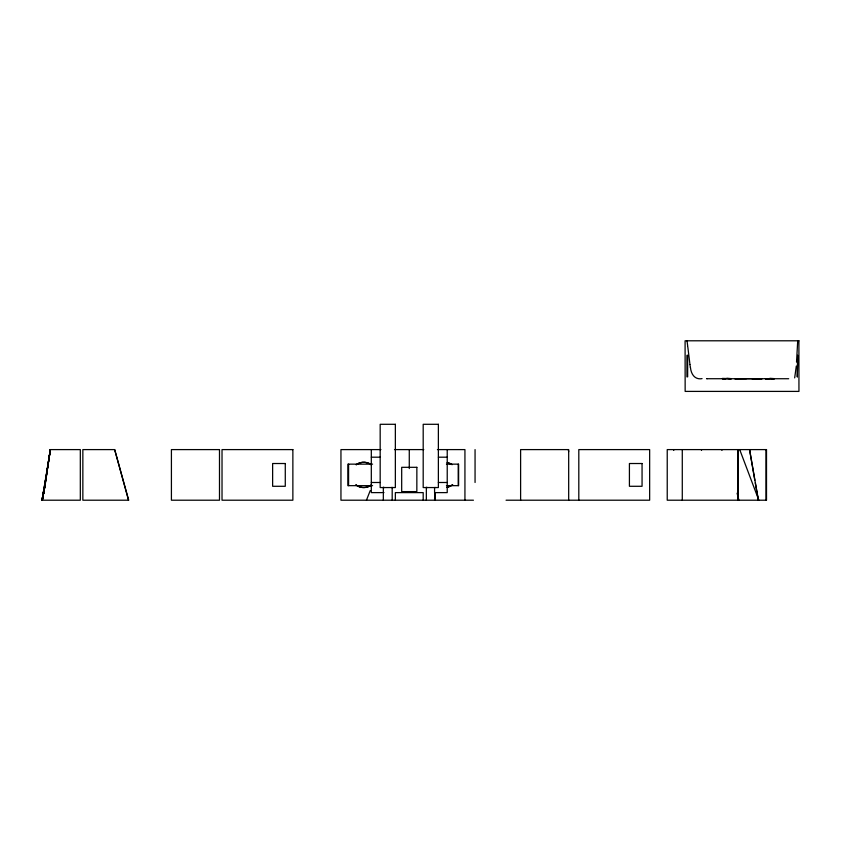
<?xml version="1.0" encoding="UTF-8"?>
<svg xmlns="http://www.w3.org/2000/svg" width="841" height="841" viewBox="0 0 841 841"><rect width="100%" height="100%" fill="white"/><g stroke="black" fill="none" stroke-linecap="round" stroke-linejoin="round"><path stroke-width="1.26" d="M434.587 500.206L434.723 492.511M796.532 362.093L797.71 340.794M796.311 366.035L794.671 377.893M43.848 493.72L44.237 491.123M44.615 488.526L50.334 449.599L80.316 449.599L80.316 500.206L42.05 500.206L46.402 475.06L43.627 492.658M42.639 498.913L50.365 449.599L42.061 500.206L43.206 493.793M42.838 497.693L43.227 495.181M44.047 488.894L42.061 500.206L44.258 487.633M366.445 500.206L370.24 490.587M355.827 484.794C360.221 488.432 367.096 488.453 371.522 484.868M452.479 484.879L447.149 487.317M356.332 464.642C360.568 461.488 366.802 461.467 371.06 464.6M722.419 378.408L731.218 378.65M765.426 378.629L774.256 378.734L770.472 378.66M435.165 487.454L434.808 487.507M731.144 378.65L727.665 378.66M726.214 378.66L722.43 378.65L725.804 378.692M769.431 378.66L765.447 378.65L769.021 378.692M383.38 487.549L383.454 487.549M426.85 487.465L427.491 487.549M730.955 378.65L729.452 378.744M391.874 487.465L391.58 487.549M761.41 378.671L762.209 378.681L734.698 378.692L746.514 378.629M760.958 378.702L751.949 378.713M788.69 378.734L707.165 378.723M773.878 378.734L772.28 378.744M769.851 378.324L774.277 378.629M726.834 378.324L731.26 378.629M725.594 378.744L722.808 378.734M768.611 378.744L765.657 378.734M380.92 449.599L340.952 449.599L340.952 500.206L473.441 500.206M394.482 449.599L423.769 449.599M437.415 449.599L464.936 449.599L464.936 500.206M371.312 457.189L380.174 457.189M438.371 457.189L447.223 457.189M372.584 464.148L347.869 464.148L347.869 485.656L372.584 485.656M446.445 464.148L458.608 464.148L458.608 485.656L446.445 485.656M371.312 482.492L380.174 482.492M438.371 482.492L447.223 482.492M383.969 492.616L371.312 492.616L371.312 449.599M506.061 500.206L649.651 500.206L649.651 449.599L578.808 449.599L578.808 500.206M383.727 487.465L384.474 487.549M707.06 378.723L706.514 378.713M702.056 378.629C696.022 379.817 691.291 375.748 690.429 367.454M451.953 464.537L447.107 462.487A12.657 12.657 0 0 1 451.974 464.547L452.132 464.674M739.702 449.599L758.834 500.206M114.649 449.599L128.705 500.206L82.849 500.206L82.849 449.599L114.681 449.599L128.515 500.206M737.084 493.204L738.903 500.206M568.306 449.599L568.684 451.606M755.26 482.829L758.414 500.206L749.562 449.599L754.808 480.253M721.799 449.599L721.935 450.345M689.946 364.489L687.78 346.692M687.023 340.794L687.686 345.977M701.489 449.599L701.499 450.377M673.725 449.599L673.746 450.377M766.004 449.599L766.004 500.206M738.251 449.599L738.251 500.206M737.925 449.599L737.925 500.206M682.282 449.599L682.282 500.206M568.684 500.206L568.684 449.599L520.611 449.599L520.611 500.206M475.06 449.599L475.06 482.482M458.229 464.148L458.229 485.656M447.223 449.599L447.223 492.616L434.576 492.616L434.576 487.559M435.207 493.667L435.207 500.206M426.345 487.223L426.345 500.206M423.191 500.206L423.191 492.616L395.354 492.616L395.354 500.206M409.273 449.599L409.273 468.574M392.19 487.36L392.19 500.206M383.328 487.223L383.328 492.038M383.328 493.667L383.328 500.206M348.584 464.148L348.584 485.656M452.689 484.71A12.657 12.657 0 0 1 447.002 487.349M371.301 485.036A12.657 12.657 0 0 1 356.142 485.036M356.142 464.779A12.657 12.657 0 0 1 371.301 464.779M690.419 367.591A76.1 9.693 -86.5 0 1 689.925 364.647M43.259 496.316L42.87 498.913L43.259 496.316M50.334 449.599L43.648 493.72L50.365 449.599M798.95 340.794L685.089 340.794L685.152 391.401L798.95 391.401L798.897 340.794M687.654 355.344L686.939 355.344L686.939 376.852L687.654 376.852L687.654 355.344M797.688 355.344L797.3 376.852L797.688 355.344M395.354 424.295L380.174 424.295L380.174 487.559L395.354 487.559L395.354 424.295M438.371 424.295L423.191 424.295L423.191 487.559L438.371 487.559L438.371 424.295M219.49 449.599L171.417 449.599L171.417 500.206L219.49 500.206L219.49 449.599M292.868 449.599L222.024 449.599L222.024 500.206L292.868 500.206L292.868 449.599M766.508 449.599L667.228 449.599L667.228 500.206L766.508 500.206L766.508 449.599M285.278 463.517L272.631 463.517L272.631 486.287L285.278 486.287L285.278 463.517M642.061 463.517L629.415 463.517L629.415 486.287L642.061 486.287L642.061 463.517M416.842 467.312L401.693 467.312L401.683 491.607L416.842 491.607L416.863 467.312"/></g></svg>
